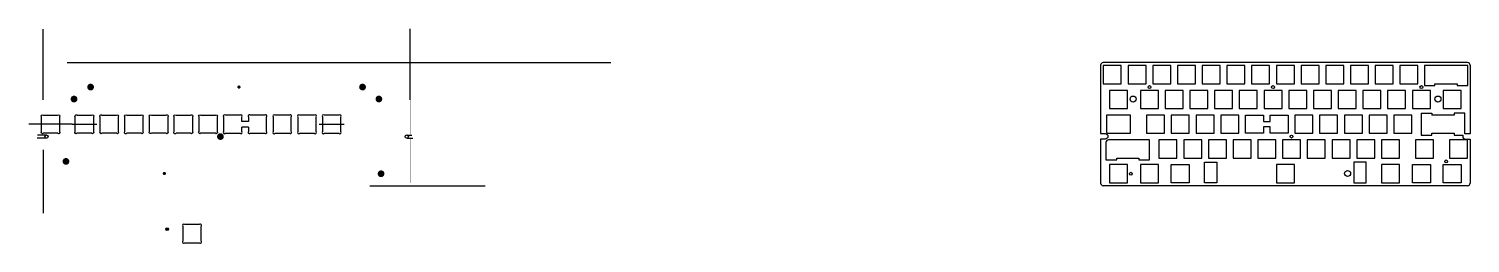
# Model space of a CAD drawing. Header units: millimetres. Extents: x 27 to 1137, y 8 to 173.
import ezdxf

# ---------------------------------------------------------------- set-up
doc = ezdxf.new("R2010")
doc.units = ezdxf.units.MM
for name, color, linetype in [('BottomSolder', 6, 'Continuous'), ('KeepOutLayer', 6, 'Continuous'), ('PadHoleLayer', 156, 'Continuous')]:
    doc.layers.add(name, color=color, linetype=linetype)

msp = doc.modelspace()

# ---------------------------------------------------------------- linework, layer by layer
for p, q in [((37.8, 118.2), (37.8, 172.6)), ((320.6, 118.2), (320.6, 172.8)), ((56.2, 146.8), (475.1, 146.8)), ((196, 101.6), (190.9, 101.6)), ((875.7, 106.4), (857, 106.4)), ((857, 106.4), (857, 93.5)), ((875.7, 92.5), (875.7, 106.4)), ((1107.9, 107.9), (1107.9, 106.4)), ((1124.9, 107.9), (1124.9, 106.4)), ((60.1, 99.4), (26.8, 99.4)), ((40.4, 91.1), (33.4, 91.1)), ((60.1, 99.4), (79.2, 99.4)), ((196, 97.2), (190.9, 97.2)), ((250.6, 99.4), (269.7, 99.4)), ((318, 91.1), (321.9, 91.1)), ((858, 92.5), (875.7, 92.5)), ((40.4, 88.7), (33.1, 88.7)), ((37.8, 79.8), (37.8, 31)), ((318, 88.7), (322.7, 88.7)), ((289.4, 52.1), (378.4, 52.1)), ((132.7, 19.4), (134.1, 18))]:
    msp.add_line(p, q)
at = {"color": 0}
for p, q in [((1137.3, 144.8), (1137.3, 92.1)), ((1099.6, 107.9), (1099.6, 90.9)), ((1099.6, 107.9), (1107.9, 107.9)), ((1124.9, 106.4), (1107.9, 106.4)), ((1133.2, 107.9), (1124.9, 107.9)), ((1133.2, 92.1), (1133.2, 107.9)), ((1099.6, 90.9), (1107.9, 90.9)), ((1107.9, 90.9), (1107.9, 92.4)), ((1107.9, 92.4), (1124.9, 92.4)), ((1124.9, 92.4), (1124.9, 90.9)), ((1124.9, 90.9), (1131.6, 90.9)), ((1131.6, 90.9), (1131.6, 90)), ((1137.3, 92.1), (1133.2, 92.1)), ((1133.7, 87.9), (1137.3, 87.9)), ((1137.3, 87.9), (1137.3, 54.1)), ((1135.3, 52.1), (854.6, 52.1))]:
    msp.add_line(p, q, dxfattribs=at)
for points in [[(1137.3, 144.8, 0.414214), (1135.3, 146.8), (854.6, 146.8, 0.414214), (852.6, 144.8), (852.6, 92.2), (856.1, 92.2, -1), (856.1, 88), (852.6, 88), (852.6, 54.1)], [(190.9, 101.6), (190.9, 105, 1), (189.5, 106.4), (178.4, 106.4, 1), (176.9, 105), (176.9, 93.8, 1), (178.4, 92.4), (189.5, 92.4, 1), (190.9, 93.8), (190.9, 97.2)], [(196, 97.2), (196, 93.8, 1), (197.4, 92.4), (208.6, 92.4, 1), (210, 93.8), (210, 105, 1), (208.6, 106.4), (197.4, 106.4, 1), (196, 105), (196, 101.6)]]:
    msp.add_lwpolyline(points, format="xyb")
for points in [[(868.5, 130.6), (868.5, 144.5), (854.6, 144.5), (854.6, 130.6)], [(887.6, 130.6), (887.6, 144.5), (873.7, 144.5), (873.7, 130.6)], [(906.6, 130.6), (906.6, 144.5), (892.7, 144.5), (892.7, 130.6)], [(925.7, 130.6), (925.7, 144.5), (911.8, 144.5), (911.8, 130.6)], [(944.7, 130.6), (944.7, 144.5), (930.8, 144.5), (930.8, 130.6)], [(963.8, 130.6), (963.8, 144.5), (949.9, 144.5), (949.9, 130.6)], [(982.8, 130.6), (982.8, 144.5), (968.9, 144.5), (968.9, 130.6)], [(1001.9, 130.6), (1001.9, 144.5), (988, 144.5), (988, 130.6)], [(1020.9, 130.6), (1020.9, 144.5), (1007, 144.5), (1007, 130.6)], [(1040, 130.6), (1040, 144.5), (1026.1, 144.5), (1026.1, 130.6)], [(1059, 130.6), (1059, 144.5), (1045.1, 144.5), (1045.1, 130.6)], [(1078.1, 130.6), (1078.1, 144.5), (1064.2, 144.5), (1064.2, 130.6)], [(1097.1, 130.6), (1097.1, 144.5), (1083.2, 144.5), (1083.2, 130.6)], [(873.3, 111.5), (873.3, 125.4), (859.4, 125.4), (859.4, 111.5)], [(897.1, 111.5), (897.1, 125.4), (883.2, 125.4), (883.2, 111.5)], [(916.2, 111.5), (916.2, 125.4), (902.3, 125.4), (902.3, 111.5)], [(935.2, 111.5), (935.2, 125.4), (921.3, 125.4), (921.3, 111.5)], [(954.3, 111.5), (954.3, 125.4), (940.4, 125.4), (940.4, 111.5)], [(973.3, 111.5), (973.3, 125.4), (959.4, 125.4), (959.4, 111.5)], [(992.4, 111.5), (992.4, 125.4), (978.5, 125.4), (978.5, 111.5)], [(1011.4, 111.5), (1011.4, 125.4), (997.5, 125.4), (997.5, 111.5)], [(1030.5, 111.5), (1030.5, 125.4), (1016.6, 125.4), (1016.6, 111.5)], [(1049.5, 111.5), (1049.5, 125.4), (1035.6, 125.4), (1035.6, 111.5)], [(1068.6, 111.5), (1068.6, 125.4), (1054.7, 125.4), (1054.7, 111.5)], [(1087.6, 111.5), (1087.6, 125.4), (1073.7, 125.4), (1073.7, 111.5)], [(1106.7, 111.5), (1106.7, 125.4), (1092.8, 125.4), (1092.8, 111.5)], [(1130.5, 111.5), (1130.5, 125.4), (1116.6, 125.4), (1116.6, 111.5)], [(901.9, 92.5), (901.9, 106.4), (888, 106.4), (888, 92.5)], [(920.9, 92.5), (920.9, 106.4), (907, 106.4), (907, 92.5)], [(940, 92.5), (940, 106.4), (926.1, 106.4), (926.1, 92.5)], [(959, 92.5), (959, 106.4), (945.1, 106.4), (945.1, 92.5)], [(983.2, 97.3), (978.1, 97.3), (978.1, 92.5), (964.2, 92.5), (964.2, 106.4), (978.1, 106.4), (978.1, 101.6), (983.2, 101.6), (983.2, 106.4), (997.1, 106.4), (997.1, 92.5), (983.2, 92.5)], [(1016.2, 92.5), (1016.2, 106.4), (1002.3, 106.4), (1002.3, 92.5)], [(1035.2, 92.5), (1035.2, 106.4), (1021.3, 106.4), (1021.3, 92.5)], [(1054.3, 92.5), (1054.3, 106.4), (1040.4, 106.4), (1040.4, 92.5)], [(1073.3, 92.5), (1073.3, 106.4), (1059.4, 106.4), (1059.4, 92.5)], [(1092.4, 92.5), (1092.4, 106.4), (1078.5, 106.4), (1078.5, 92.5)], [(911.4, 73.4), (911.4, 87.3), (897.5, 87.3), (897.5, 73.4)], [(930.5, 73.4), (930.5, 87.3), (916.6, 87.3), (916.6, 73.4)], [(949.5, 73.4), (949.5, 87.3), (935.6, 87.3), (935.6, 73.4)], [(968.6, 73.4), (968.6, 87.3), (954.7, 87.3), (954.7, 73.4)], [(987.6, 73.4), (987.6, 87.3), (973.7, 87.3), (973.7, 73.4)], [(1006.7, 73.4), (1006.7, 87.3), (992.8, 87.3), (992.8, 73.4)], [(1025.7, 73.4), (1025.7, 87.3), (1011.8, 87.3), (1011.8, 73.4)], [(1044.8, 73.4), (1044.8, 87.3), (1030.9, 87.3), (1030.9, 73.4)], [(1063.8, 73.4), (1063.8, 87.3), (1049.9, 87.3), (1049.9, 73.4)], [(1082.9, 73.4), (1082.9, 87.3), (1069, 87.3), (1069, 73.4)], [(1109, 73.4), (1109, 87.3), (1095.1, 87.3), (1095.1, 73.4)], [(1135.2, 73.4), (1135.2, 87.3), (1121.3, 87.3), (1121.3, 73.4)], [(873.3, 54.4), (873.3, 68.3), (859.4, 68.3), (859.4, 54.4)], [(897.1, 54.4), (897.1, 68.3), (883.2, 68.3), (883.2, 54.4)], [(907, 54.4), (907, 68.3), (920.9, 68.3), (920.9, 54.4)], [(942.2, 70.1), (942.2, 54.3), (932.6, 54.3), (932.6, 70.1)], [(1001.9, 54.4), (1001.9, 68.3), (988, 68.3), (988, 54.4)], [(1047.7, 70.1), (1047.7, 54.3), (1057.3, 54.3), (1057.3, 70.1)], [(1082.9, 54.4), (1082.9, 68.3), (1069, 68.3), (1069, 54.4)], [(1092.8, 54.4), (1092.8, 68.3), (1106.7, 68.3), (1106.7, 54.4)], [(1116.6, 54.4), (1116.6, 68.3), (1130.5, 68.3), (1130.5, 54.4)]]:
    msp.add_lwpolyline(points, close=True)
msp.add_lwpolyline([(1102, 129.1), (1110.2, 129.1), (1110.2, 130.6), (1127.3, 130.6), (1127.3, 129.1), (1135.5, 129.1), (1135.5, 144.5), (1102, 144.5)], close=True, dxfattribs=at)
for points in [[(36.5, 93.8), (36.5, 105, -1), (37.9, 106.4), (49, 106.4, -1), (50.5, 105), (50.5, 93.8, -1), (49, 92.4), (37.9, 92.4, -1)], [(62.6, 93.8), (62.6, 105, -1), (64.1, 106.4), (75.2, 106.4, -1), (76.6, 105), (76.6, 93.8, -1), (75.2, 92.4), (64.1, 92.4, -1)], [(81.7, 93.8), (81.7, 105, -1), (83.1, 106.4), (94.3, 106.4, -1), (95.7, 105), (95.7, 93.8, -1), (94.3, 92.4), (83.1, 92.4, -1)], [(100.7, 93.8), (100.7, 105, -1), (102.2, 106.4), (113.3, 106.4, -1), (114.7, 105), (114.7, 93.8, -1), (113.3, 92.4), (102.2, 92.4, -1)], [(119.8, 93.8), (119.8, 105, -1), (121.2, 106.4), (132.4, 106.4, -1), (133.8, 105), (133.8, 93.8, -1), (132.4, 92.4), (121.2, 92.4, -1)], [(138.8, 93.8), (138.8, 105, -1), (140.3, 106.4), (151.4, 106.4, -1), (152.8, 105), (152.8, 93.8, -1), (151.4, 92.4), (140.3, 92.4, -1)], [(157.9, 93.8), (157.9, 105, -1), (159.3, 106.4), (170.5, 106.4, -1), (171.9, 105), (171.9, 93.8, -1), (170.5, 92.4), (159.3, 92.4, -1)], [(229, 93.8), (229, 105, 1), (227.6, 106.4), (216.5, 106.4, 1), (215, 105), (215, 93.8, 1), (216.5, 92.4), (227.6, 92.4, 1)], [(248.1, 93.8), (248.1, 105, 1), (246.7, 106.4), (235.5, 106.4, 1), (234.1, 105), (234.1, 93.8, 1), (235.5, 92.4), (246.7, 92.4, 1)], [(267.1, 93.8), (267.1, 105, 1), (265.7, 106.4), (254.6, 106.4, 1), (253.1, 105), (253.1, 93.8, 1), (254.6, 92.4), (265.7, 92.4, 1)], [(159.5, 9.6), (159.5, 20.8, 1), (158.1, 22.2), (147, 22.2, 1), (145.5, 20.8), (145.5, 9.6, 1), (147, 8.2), (158.1, 8.2, 1)]]:
    msp.add_lwpolyline(points, format="xyb", close=True)
msp.add_lwpolyline([(856.7, 71.9), (865, 71.9), (865, 73.4), (882, 73.4), (882, 71.9), (890.3, 71.9), (890.3, 87.4), (858.7, 87.4, 0.414214), (856.7, 85.4)], format="xyb", close=True, dxfattribs=at)
for centre, radius in [((890.2, 128), 1.1), ((985.4, 128), 1.1), ((1099.7, 128), 1.1), ((877.6, 118.8), 2.3), ((1112.5, 118.8), 2.3), ((40.4, 89.9), 1.24), ((318, 89.9), 1.24), ((999.7, 89.9), 1.1), ((1118.8, 70.8), 1.1), ((875.9, 61.3), 1.1), ((1042.9, 61.5), 2.3), ((133.4, 18.7), 1)]:
    msp.add_circle(centre, radius)
msp.add_arc((858, 93.5), 1, 180, 270)
for centre, radius, start, end in [((1133.7, 90), 2.1, 180, 270), ((854.6, 54.1), 2, 180, 270), ((1135.3, 54.1), 2, 270, 0)]:
    msp.add_arc(centre, radius, start, end, dxfattribs=at)
at = {"layer": 'BottomSolder', "const_width": 2.6}
for points in [[(73.1, 128, 1), (75.7, 128, 1)], [(282.6, 128, 1), (285.2, 128, 1)], [(60.3, 118.8, 1), (62.9, 118.8, 1)], [(295.2, 118.8, 1), (297.8, 118.8, 1)], [(173.1, 89.9, 1), (175.7, 89.9, 1)], [(54.1, 70.8, 1), (56.7, 70.8, 1)], [(296.9, 61.3, 1), (299.5, 61.3, 1)]]:
    msp.add_lwpolyline(points, format="xyb", close=True, dxfattribs=at)
at = {"layer": 'KeepOutLayer', "const_width": 0.00635}
for points in [[(37.8, 91.6), (37.8, 144.8)], [(39.8, 146.8), (318.6, 146.8)], [(320.6, 91.6), (320.6, 144.8)], [(38.3, 91.1), (40.4, 91.1)], [(318, 91.1), (320.1, 91.1)], [(37.8, 54.1), (37.8, 88.2)], [(38.3, 88.7), (40.4, 88.7)], [(318, 88.7), (320.1, 88.7)], [(320.6, 54.1), (320.6, 88.2)], [(39.8, 52.1), (318.6, 52.1)]]:
    msp.add_lwpolyline(points, dxfattribs=at)
at = {"layer": 'KeepOutLayer', "const_width": 0.00317}
for points in [[(37.8, 91.6, 1), (37.8, 91.6, 1)], [(37.8, 91.6, 1), (37.8, 91.6, 1)], [(38.3, 91.1, 1), (38.3, 91.1, 1)], [(38.3, 91.1, 1), (38.3, 91.1, 1)], [(40.4, 91.1, 1), (40.4, 91.1, 1)], [(40.4, 91.1, 1), (40.4, 91.1, 1)], [(318, 91.1, 1), (318, 91.1, 1)], [(318, 91.1, 1), (318, 91.1, 1)], [(320.1, 91.1, 1), (320.1, 91.1, 1)], [(320.1, 91.1, 1), (320.1, 91.1, 1)], [(320.6, 91.6, 1), (320.6, 91.6, 1)], [(320.6, 91.6, 1), (320.6, 91.6, 1)], [(37.8, 88.2, 1), (37.8, 88.2, 1)], [(37.8, 88.2, 1), (37.8, 88.2, 1)], [(38.3, 88.7, 1), (38.3, 88.7, 1)], [(38.3, 88.7, 1), (38.3, 88.7, 1)], [(40.4, 88.7, 1), (40.4, 88.7, 1)], [(40.4, 88.7, 1), (40.4, 88.7, 1)], [(318, 88.7, 1), (318, 88.7, 1)], [(318, 88.7, 1), (318, 88.7, 1)], [(320.1, 88.7, 1), (320.1, 88.7, 1)], [(320.1, 88.7, 1), (320.1, 88.7, 1)], [(320.6, 88.2, 1), (320.6, 88.2, 1)], [(320.6, 88.2, 1), (320.6, 88.2, 1)]]:
    msp.add_lwpolyline(points, format="xyb", close=True, dxfattribs=at)
at = {"layer": 'KeepOutLayer', "const_width": 0.00635}
for points in [[(38.3, 91.1, -0.414214), (37.8, 91.6)], [(40.4, 91.1, -1), (40.4, 88.7)], [(318, 88.7, -1), (318, 91.1)], [(320.6, 91.6, -0.414214), (320.1, 91.1)], [(37.8, 88.2, -0.414214), (38.3, 88.7)], [(320.1, 88.7, -0.414214), (320.6, 88.2)]]:
    msp.add_lwpolyline(points, format="xyb", dxfattribs=at)
at = {"layer": 'PadHoleLayer'}
for points, const_width in [([(73.5, 128.9), (75.4, 128.9, -1), (75.4, 127.1), (73.5, 127.1, -1)], 0.625), ([(188.1, 128, 1), (189.3, 128, 1)], 1.25), ([(283, 128.9), (284.9, 128.9, -1), (284.9, 127.1), (283, 127.1, -1)], 0.625), ([(60.7, 119.8), (62.6, 119.8, -1), (62.6, 117.9), (60.7, 117.9, -1)], 0.625), ([(295.5, 119.8), (297.4, 119.8, -1), (297.4, 117.9), (295.5, 117.9, -1)], 0.625), ([(54.4, 71.8), (56.3, 71.8, -1), (56.3, 69.9), (54.4, 69.9, -1)], 0.625), ([(130.6, 61.5, 1), (131.8, 61.5, 1)], 1.25), ([(297.3, 62.3), (299.2, 62.3, -1), (299.2, 60.4), (297.3, 60.4, -1)], 0.625)]:
    msp.add_lwpolyline(points, format="xyb", close=True, dxfattribs=dict(at, const_width=const_width))

doc.saveas('drawing.dxf')
